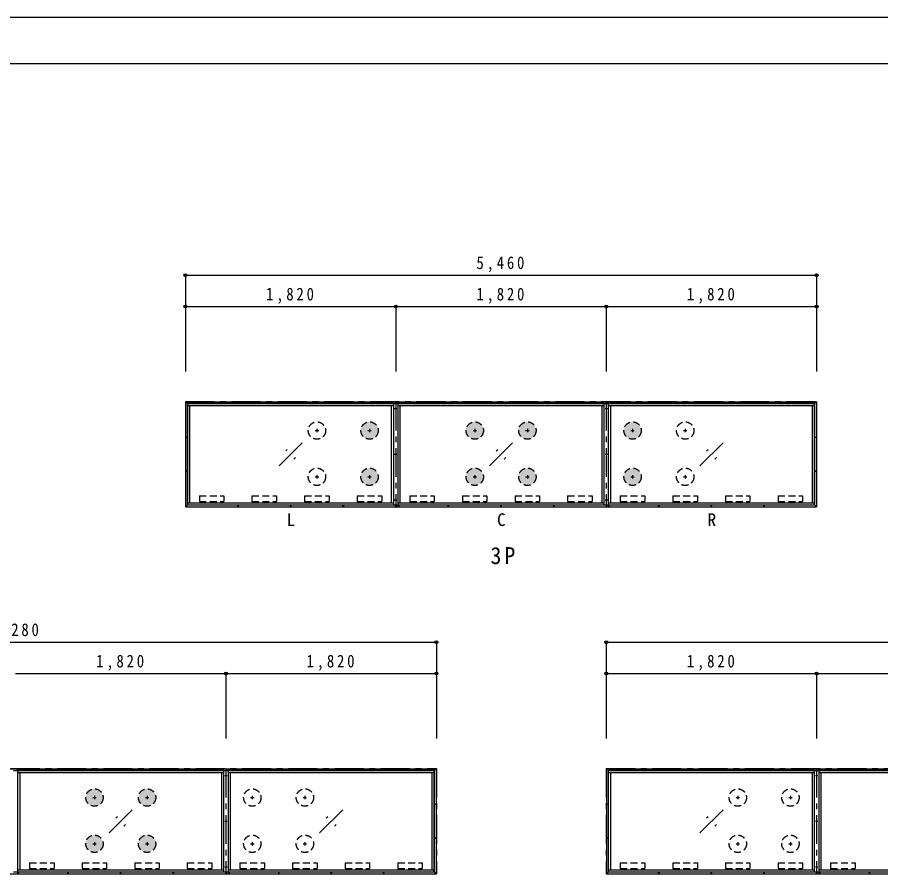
# Model space of a CAD drawing. Units: millimetres at full size, sheet at 1:50. Extents: x -8818 to 11382, y -6635 to 7415.
# Drawn here: x -3564 to 3904, y -24 to 7415 of the extents above; entities that cross this region are included whole.
import ezdxf
from ezdxf.enums import TextEntityAlignment as Align

# ---------------------------------------------------------------- set-up
doc = ezdxf.new("R2010")
doc.units = ezdxf.units.MM
doc.header["$LTSCALE"] = 50
doc.header["$PDMODE"] = 32
doc.header["$PDSIZE"] = 25
doc.linetypes.add('CHAIN1', pattern=[8, 5, -1, 1, -1])
doc.linetypes.add('DASHED1', pattern=[1.8, 1.2, -0.6])
doc.layers.add('0-0', color=7, linetype='Continuous')
doc.layers.add('F-0', color=2, linetype='Continuous')
doc.styles.add('ＭＳ ゴシック', font='')
doc.styles.get('ＭＳ ゴシック').set_extended_font_data('MS Gothic')

msp = doc.modelspace()

# ---------------------------------------------------------------- hatches: boundary and pattern name
at = {"layer": '0-0'}
for points in [[(-442.28, 3842.01, 1), (-592.28, 3842.01, 1)], [(467.72, 3842.01, 1), (317.72, 3842.01, 1)], [(922.72, 3842.01, 1), (772.72, 3842.01, 1)], [(1832.72, 3842.01, 1), (1682.72, 3842.01, 1)], [(-442.28, 3442.01, 1), (-592.28, 3442.01, 1)], [(467.72, 3442.01, 1), (317.72, 3442.01, 1)], [(922.72, 3442.01, 1), (772.72, 3442.01, 1)], [(1832.72, 3442.01, 1), (1682.72, 3442.01, 1)], [(-2821.43, 669.29, 1), (-2971.43, 669.29, 1)], [(-2366.43, 669.29, 1), (-2516.43, 669.29, 1)], [(-2821.43, 269.29, 1), (-2971.43, 269.29, 1)], [(-2366.43, 269.29, 1), (-2516.43, 269.29, 1)]]:
    msp.add_hatch(color=256, dxfattribs=at).paths.add_polyline_path(points)

# ---------------------------------------------------------------- linework, layer by layer
at = {"layer": '0-0', "color": 4}
for p, q in [((-2110.28, 5184.75), (3349.72, 5184.75)), ((-2110.28, 5184.75), (-2110.28, 4352.53)), ((3349.72, 5184.75), (3349.72, 4352.53)), ((-2110.28, 4913.41), (-290.28, 4913.41)), ((-2110.28, 4913.41), (-2110.28, 4352.53)), ((-290.28, 4913.41), (-290.28, 4352.53)), ((-290.28, 4913.41), (1529.72, 4913.41)), ((1529.72, 4913.41), (1529.72, 4352.53)), ((1529.72, 4913.41), (3349.72, 4913.41)), ((3349.72, 4913.41), (3349.72, 4352.53)), ((-2109.28, 4091.01), (-2109.28, 3183.01)), ((-2109.28, 4091.01), (-272.28, 4091.01)), ((-272.28, 4073.01), (-272.28, 4091.01)), ((1547.72, 4073.01), (1547.72, 4091.01)), ((-1300.28, 3537.01), (-1100.28, 3737.01)), ((519.72, 3537.01), (719.72, 3737.01)), ((2339.72, 3537.01), (2539.72, 3737.01)), ((-1242.71, 3665.3), (-1228.56, 3679.44)), ((577.29, 3665.3), (591.44, 3679.44)), ((2397.29, 3665.3), (2411.44, 3679.44)), ((-1172, 3594.59), (-1157.85, 3608.73)), ((648, 3594.59), (662.15, 3608.73)), ((2468, 3594.59), (2482.15, 3608.73)), ((-2109.28, 3183.01), (-272.28, 3183.01)), ((-272.28, 3201.01), (-272.28, 3183.01)), ((1547.72, 3201.01), (1547.72, 3183.01)), ((1547.72, 3183.01), (3348.72, 3183.01)), ((-7219.43, 2012.03), (60.57, 2012.03)), ((60.57, 2012.03), (60.57, 1179.81)), ((1529.72, 2012.03), (1529.72, 1179.81)), ((1529.72, 2012.03), (10629.72, 2012.03)), ((1529.72, 2012.03), (1529.72, 1179.81)), ((-3579.43, 1740.69), (-1759.43, 1740.69)), ((-1759.43, 1740.69), (-1759.43, 1179.81)), ((-1759.43, 1740.69), (60.57, 1740.69)), ((60.57, 1740.69), (60.57, 1179.81)), ((1529.72, 1740.69), (3349.72, 1740.69)), ((1529.72, 1740.69), (1529.72, 1179.81)), ((3349.72, 1740.69), (3349.72, 1179.81)), ((3349.72, 1740.69), (5169.72, 1740.69)), ((-3561.43, 900.29), (-3561.43, 918.29)), ((-1741.43, 900.29), (-1741.43, 918.29)), ((-1741.43, 902.79), (-1741.43, 918.29)), ((1530.72, 918.29), (1530.72, 10.29)), ((1530.72, 918.29), (3367.72, 918.29)), ((3367.72, 900.29), (3367.72, 918.29)), ((-2769.43, 364.29), (-2569.43, 564.29)), ((-949.43, 364.29), (-749.43, 564.29)), ((2339.72, 364.29), (2539.72, 564.29)), ((-2711.86, 492.57), (-2697.71, 506.72)), ((-891.86, 492.57), (-877.71, 506.72)), ((2397.29, 492.57), (2411.44, 506.72)), ((-2641.15, 421.86), (-2627, 436)), ((-821.15, 421.86), (-807, 436)), ((2468, 421.86), (2482.15, 436)), ((-3561.43, 28.29), (-3561.43, 10.29)), ((-3561.43, 25.79), (-3561.43, 10.29)), ((-3561.43, 10.29), (-1741.43, 10.29)), ((-1741.43, 28.29), (-1741.43, 10.29)), ((-1741.43, 25.79), (-1741.43, 10.29)), ((-1741.43, 10.29), (59.57, 10.29)), ((1530.72, 10.29), (3367.72, 10.29)), ((3367.72, 28.29), (3367.72, 10.29))]:
    msp.add_line(p, q, dxfattribs=at)
at = {"layer": '0-0', "color": 3, "linetype": 'CHAIN1'}
for p, q in [((-2110.28, 4092.01), (-2110.28, 3182.01)), ((-290.28, 4091.01), (-290.28, 3183.01)), ((1529.72, 4091.01), (1529.72, 3183.01)), ((-2110.28, 3182.01), (3349.72, 3182.01)), ((-7219.43, 919.29), (60.57, 919.29)), ((-1759.43, 918.29), (-1759.43, 10.29)), ((60.57, 919.29), (60.57, 9.29)), ((1529.72, 919.29), (1529.72, 9.29)), ((1529.72, 919.29), (10629.72, 919.29)), ((3349.72, 918.29), (3349.72, 10.29)), ((1529.72, 9.29), (10629.72, 9.29))]:
    msp.add_line(p, q, dxfattribs=at)
at = {"layer": '0-0'}
for p, q in [((-2093.78, 4075.51), (-2093.78, 3198.51)), ((-308.28, 4075.51), (-2093.78, 4075.51)), ((-2092.28, 4075.51), (-2092.28, 3198.51)), ((-308.28, 4074.01), (-2092.28, 4074.01)), ((-308.28, 4056.01), (-2092.28, 4056.01)), ((-2074.28, 4056.01), (-2074.28, 3218.01)), ((-326.28, 3218.01), (-326.28, 4056.01)), ((-308.28, 3198.51), (-308.28, 4075.51)), ((-272.28, 4073.01), (-308.28, 4073.01)), ((-290.28, 4091.01), (164.72, 4091.01)), ((1511.72, 4074.01), (-272.28, 4074.01)), ((-272.28, 4073.01), (-272.28, 3201.01)), ((1511.72, 4056.01), (-272.28, 4056.01)), ((-254.28, 4056.01), (-254.28, 3218.01)), ((1493.72, 3218.01), (1493.72, 4056.01)), ((1511.72, 3198.51), (1511.72, 4075.51)), ((1547.72, 4073.01), (1511.72, 4073.01)), ((3331.72, 4074.01), (1547.72, 4074.01)), ((1547.72, 4073.01), (1547.72, 3201.01)), ((3333.22, 4056.01), (1547.72, 4056.01)), ((1565.72, 4056.01), (1565.72, 3218.01)), ((3313.72, 3218.01), (3313.72, 4056.01)), ((3331.72, 3198.51), (3331.72, 4075.51)), ((-2092.28, 3218.01), (-308.28, 3218.01)), ((-272.28, 3218.01), (1511.72, 3218.01)), ((1547.72, 3218.01), (3333.22, 3218.01)), ((-2093.78, 3198.51), (-308.28, 3198.51)), ((-2092.28, 3200.01), (-308.28, 3200.01)), ((-308.28, 3201.01), (-272.28, 3201.01)), ((-272.28, 3200.01), (1511.72, 3200.01)), ((1511.72, 3201.01), (1547.72, 3201.01)), ((1547.72, 3200.01), (3331.72, 3200.01)), ((-3561.43, 900.29), (-3597.43, 900.29)), ((-1777.43, 901.29), (-3561.43, 901.29)), ((-3561.43, 900.29), (-3561.43, 28.29)), ((-1777.43, 25.79), (-1777.43, 902.79)), ((-1741.43, 900.29), (-1777.43, 900.29)), ((-1741.43, 902.79), (-1741.43, 25.79)), ((42.57, 901.29), (-1741.43, 901.29)), ((-1741.43, 900.29), (-1741.43, 28.29)), ((42.57, 25.79), (42.57, 902.79)), ((1546.22, 902.79), (1546.22, 25.79)), ((3331.72, 902.79), (1546.22, 902.79)), ((1547.72, 902.79), (1547.72, 25.79)), ((3331.72, 901.29), (1547.72, 901.29)), ((3331.72, 25.79), (3331.72, 902.79)), ((3367.72, 900.29), (3331.72, 900.29)), ((3349.72, 918.29), (3804.72, 918.29)), ((5151.72, 901.29), (3367.72, 901.29)), ((3367.72, 900.29), (3367.72, 28.29)), ((-1777.43, 883.29), (-3561.43, 883.29)), ((-3543.43, 883.29), (-3543.43, 45.29)), ((-1795.43, 45.29), (-1795.43, 883.29)), ((44.07, 883.29), (-1741.43, 883.29)), ((-1723.43, 883.29), (-1723.43, 45.29)), ((24.57, 45.29), (24.57, 883.29)), ((3331.72, 883.29), (1546.22, 883.29)), ((1565.72, 883.29), (1565.72, 45.29)), ((3313.72, 45.29), (3313.72, 883.29)), ((5151.72, 883.29), (3367.72, 883.29)), ((3385.72, 883.29), (3385.72, 45.29)), ((-3597.43, 28.29), (-3561.43, 28.29)), ((-3561.43, 45.29), (-1777.43, 45.29)), ((-3561.43, 27.29), (-1777.43, 27.29)), ((-1777.43, 28.29), (-1741.43, 28.29)), ((-1741.43, 45.29), (44.07, 45.29)), ((-1741.43, 27.29), (42.57, 27.29)), ((1546.22, 45.29), (3331.72, 45.29)), ((1546.22, 25.79), (3331.72, 25.79)), ((1547.72, 27.29), (3331.72, 27.29)), ((3331.72, 28.29), (3367.72, 28.29)), ((3367.72, 45.29), (5151.72, 45.29)), ((3367.72, 27.29), (5151.72, 27.29))]:
    msp.add_line(p, q, dxfattribs=at)
at = {"layer": '0-0', "color": 4, "linetype": 'CHAIN1'}
for p, q in [((-290.28, 4042.01), (-290.28, 4022.01)), ((1529.72, 4042.01), (1529.72, 4022.01)), ((-300.28, 4032.01), (-280.28, 4032.01)), ((1519.72, 4032.01), (1539.72, 4032.01)), ((-987.28, 3842.01), (-957.28, 3842.01)), ((-972.28, 3857.01), (-972.28, 3827.01)), ((-532.28, 3842.01), (-502.28, 3842.01)), ((-517.28, 3857.01), (-517.28, 3827.01)), ((377.72, 3842.01), (407.72, 3842.01)), ((392.72, 3857.01), (392.72, 3827.01)), ((832.72, 3842.01), (862.72, 3842.01)), ((847.72, 3857.01), (847.72, 3827.01)), ((1742.72, 3842.01), (1772.72, 3842.01)), ((1757.72, 3857.01), (1757.72, 3827.01)), ((2197.72, 3842.01), (2227.72, 3842.01)), ((2212.72, 3857.01), (2212.72, 3827.01)), ((-300.28, 3637.01), (-280.28, 3637.01)), ((-290.28, 3647.01), (-290.28, 3627.01)), ((1519.72, 3637.01), (1539.72, 3637.01)), ((1529.72, 3647.01), (1529.72, 3627.01)), ((-987.28, 3442.01), (-957.28, 3442.01)), ((-972.28, 3457.01), (-972.28, 3427.01)), ((-532.28, 3442.01), (-502.28, 3442.01)), ((-517.28, 3457.01), (-517.28, 3427.01)), ((377.72, 3442.01), (407.72, 3442.01)), ((392.72, 3457.01), (392.72, 3427.01)), ((832.72, 3442.01), (862.72, 3442.01)), ((847.72, 3457.01), (847.72, 3427.01)), ((1742.72, 3442.01), (1772.72, 3442.01)), ((1757.72, 3457.01), (1757.72, 3427.01)), ((2197.72, 3442.01), (2227.72, 3442.01)), ((2212.72, 3457.01), (2212.72, 3427.01)), ((-300.28, 3242.01), (-280.28, 3242.01)), ((-290.28, 3252.01), (-290.28, 3232.01)), ((1519.72, 3242.01), (1539.72, 3242.01)), ((1529.72, 3252.01), (1529.72, 3232.01)), ((-1769.43, 859.29), (-1749.43, 859.29)), ((-1759.43, 869.29), (-1759.43, 849.29)), ((3339.72, 859.29), (3359.72, 859.29)), ((3349.72, 869.29), (3349.72, 849.29)), ((-2896.43, 684.29), (-2896.43, 654.29)), ((-2441.43, 684.29), (-2441.43, 654.29)), ((-1531.43, 684.29), (-1531.43, 654.29)), ((-1076.43, 684.29), (-1076.43, 654.29)), ((2667.72, 684.29), (2667.72, 654.29)), ((3122.72, 684.29), (3122.72, 654.29)), ((-2911.43, 669.29), (-2881.43, 669.29)), ((-2456.43, 669.29), (-2426.43, 669.29)), ((-1546.43, 669.29), (-1516.43, 669.29)), ((-1091.43, 669.29), (-1061.43, 669.29)), ((2652.72, 669.29), (2682.72, 669.29)), ((3107.72, 669.29), (3137.72, 669.29)), ((-1769.43, 464.29), (-1749.43, 464.29)), ((-1759.43, 474.29), (-1759.43, 454.29)), ((3339.72, 464.29), (3359.72, 464.29)), ((3349.72, 474.29), (3349.72, 454.29)), ((-2911.43, 269.29), (-2881.43, 269.29)), ((-2896.43, 284.29), (-2896.43, 254.29)), ((-2456.43, 269.29), (-2426.43, 269.29)), ((-2441.43, 284.29), (-2441.43, 254.29)), ((-1546.43, 269.29), (-1516.43, 269.29)), ((-1531.43, 284.29), (-1531.43, 254.29)), ((-1091.43, 269.29), (-1061.43, 269.29)), ((-1076.43, 284.29), (-1076.43, 254.29)), ((2652.72, 269.29), (2682.72, 269.29)), ((2667.72, 284.29), (2667.72, 254.29)), ((3107.72, 269.29), (3137.72, 269.29)), ((3122.72, 284.29), (3122.72, 254.29)), ((-1759.43, 79.29), (-1759.43, 59.29)), ((3349.72, 79.29), (3349.72, 59.29)), ((-1769.43, 69.29), (-1749.43, 69.29)), ((3339.72, 69.29), (3359.72, 69.29))]:
    msp.add_line(p, q, dxfattribs=at)
at = {"layer": '0-0', "linetype": 'DASHED1'}
for p, q in [((-1989.28, 3278.01), (-1777.28, 3278.01)), ((-1989.28, 3278.01), (-1989.28, 3228.01)), ((-1989.28, 3228.01), (-1777.28, 3228.01)), ((-1777.28, 3278.01), (-1777.28, 3228.01)), ((-1534.28, 3278.01), (-1534.28, 3228.01)), ((-1534.28, 3278.01), (-1322.28, 3278.01)), ((-1534.28, 3228.01), (-1322.28, 3228.01)), ((-1322.28, 3278.01), (-1322.28, 3228.01)), ((-1079.28, 3278.01), (-1079.28, 3228.01)), ((-1079.28, 3278.01), (-867.28, 3278.01)), ((-1079.28, 3228.01), (-867.28, 3228.01)), ((-867.28, 3278.01), (-867.28, 3228.01)), ((-624.28, 3278.01), (-624.28, 3228.01)), ((-624.28, 3278.01), (-412.28, 3278.01)), ((-624.28, 3228.01), (-412.28, 3228.01)), ((-412.28, 3278.01), (-412.28, 3228.01)), ((-169.28, 3278.01), (-169.28, 3228.01)), ((-169.28, 3278.01), (42.72, 3278.01)), ((-169.28, 3228.01), (42.72, 3228.01)), ((42.72, 3278.01), (42.72, 3228.01)), ((285.72, 3278.01), (285.72, 3228.01)), ((285.72, 3278.01), (497.72, 3278.01)), ((285.72, 3228.01), (497.72, 3228.01)), ((497.72, 3278.01), (497.72, 3228.01)), ((740.72, 3278.01), (740.72, 3228.01)), ((740.72, 3278.01), (952.72, 3278.01)), ((740.72, 3228.01), (952.72, 3228.01)), ((952.72, 3278.01), (952.72, 3228.01)), ((1195.72, 3278.01), (1195.72, 3228.01)), ((1195.72, 3278.01), (1407.72, 3278.01)), ((1195.72, 3228.01), (1407.72, 3228.01)), ((1407.72, 3278.01), (1407.72, 3228.01)), ((1650.72, 3278.01), (1650.72, 3228.01)), ((1650.72, 3278.01), (1862.72, 3278.01)), ((1650.72, 3228.01), (1862.72, 3228.01)), ((1862.72, 3278.01), (1862.72, 3228.01)), ((2105.72, 3278.01), (2105.72, 3228.01)), ((2105.72, 3278.01), (2317.72, 3278.01)), ((2105.72, 3228.01), (2317.72, 3228.01)), ((2317.72, 3278.01), (2317.72, 3228.01)), ((2560.72, 3278.01), (2560.72, 3228.01)), ((2560.72, 3278.01), (2772.72, 3278.01)), ((2560.72, 3228.01), (2772.72, 3228.01)), ((2772.72, 3278.01), (2772.72, 3228.01)), ((3015.72, 3278.01), (3015.72, 3228.01)), ((3015.72, 3278.01), (3227.72, 3278.01)), ((3015.72, 3228.01), (3227.72, 3228.01)), ((3227.72, 3278.01), (3227.72, 3228.01)), ((-3458.43, 105.29), (-3458.43, 55.29)), ((-3458.43, 105.29), (-3246.43, 105.29)), ((-3246.43, 105.29), (-3246.43, 55.29)), ((-3003.43, 105.29), (-3003.43, 55.29)), ((-3003.43, 105.29), (-2791.43, 105.29)), ((-2791.43, 105.29), (-2791.43, 55.29)), ((-2548.43, 105.29), (-2548.43, 55.29)), ((-2548.43, 105.29), (-2336.43, 105.29)), ((-2336.43, 105.29), (-2336.43, 55.29)), ((-2093.43, 105.29), (-2093.43, 55.29)), ((-2093.43, 105.29), (-1881.43, 105.29)), ((-1881.43, 105.29), (-1881.43, 55.29)), ((-1638.43, 105.29), (-1638.43, 55.29)), ((-1638.43, 105.29), (-1426.43, 105.29)), ((-1426.43, 105.29), (-1426.43, 55.29)), ((-1183.43, 105.29), (-1183.43, 55.29)), ((-1183.43, 105.29), (-971.43, 105.29)), ((-971.43, 105.29), (-971.43, 55.29)), ((-728.43, 105.29), (-728.43, 55.29)), ((-728.43, 105.29), (-516.43, 105.29)), ((-516.43, 105.29), (-516.43, 55.29)), ((-273.43, 105.29), (-273.43, 55.29)), ((-273.43, 105.29), (-61.43, 105.29)), ((-61.43, 105.29), (-61.43, 55.29)), ((1650.72, 105.29), (1862.72, 105.29)), ((1650.72, 105.29), (1650.72, 55.29)), ((1862.72, 105.29), (1862.72, 55.29)), ((2105.72, 105.29), (2105.72, 55.29)), ((2105.72, 105.29), (2317.72, 105.29)), ((2317.72, 105.29), (2317.72, 55.29)), ((2560.72, 105.29), (2560.72, 55.29)), ((2560.72, 105.29), (2772.72, 105.29)), ((2772.72, 105.29), (2772.72, 55.29)), ((3015.72, 105.29), (3015.72, 55.29)), ((3015.72, 105.29), (3227.72, 105.29)), ((3227.72, 105.29), (3227.72, 55.29)), ((3470.72, 105.29), (3470.72, 55.29)), ((3470.72, 105.29), (3682.72, 105.29)), ((3682.72, 105.29), (3682.72, 55.29)), ((-3458.43, 55.29), (-3246.43, 55.29)), ((-3003.43, 55.29), (-2791.43, 55.29)), ((-2548.43, 55.29), (-2336.43, 55.29)), ((-2093.43, 55.29), (-1881.43, 55.29)), ((-1638.43, 55.29), (-1426.43, 55.29)), ((-1183.43, 55.29), (-971.43, 55.29)), ((-728.43, 55.29), (-516.43, 55.29)), ((-273.43, 55.29), (-61.43, 55.29)), ((1650.72, 55.29), (1862.72, 55.29)), ((2105.72, 55.29), (2317.72, 55.29)), ((2560.72, 55.29), (2772.72, 55.29)), ((3015.72, 55.29), (3227.72, 55.29)), ((3470.72, 55.29), (3682.72, 55.29))]:
    msp.add_line(p, q, dxfattribs=at)
at = {"layer": '0-0', "color": 3, "linetype": 'CHAIN1'}
for points in [[(-2110.28, 4092.01), (3349.72, 4092.01), (3349.72, 3182.01)], [(-7219.43, 919.29), (-7219.43, 9.29), (60.57, 9.29)]]:
    msp.add_lwpolyline(points, dxfattribs=at)
at = {"layer": '0-0', "color": 4}
for points in [[(-272.28, 4075.51), (-272.28, 4091.01), (1547.72, 4091.01)], [(1547.72, 4091.01), (3348.72, 4091.01), (3348.72, 3183.01)], [(-272.28, 3198.51), (-272.28, 3183.01), (1547.72, 3183.01)], [(-5381.43, 902.79), (-5381.43, 918.29), (-3561.43, 918.29)], [(-3561.43, 902.79), (-3561.43, 918.29), (-1741.43, 918.29)], [(-1741.43, 918.29), (59.57, 918.29), (59.57, 10.29)], [(3367.72, 902.79), (3367.72, 918.29), (5187.72, 918.29)], [(-5381.43, 25.79), (-5381.43, 10.29), (-3561.43, 10.29)], [(3367.72, 25.79), (3367.72, 10.29), (5187.72, 10.29)]]:
    msp.add_lwpolyline(points, dxfattribs=at)
at = {"layer": '0-0'}
for points in [[(1511.72, 4075.51), (-272.28, 4075.51), (-272.28, 3198.51), (1511.72, 3198.51)], [(1547.72, 3198.51), (3333.22, 3198.51), (3333.22, 4075.51), (1547.72, 4075.51)], [(-1777.43, 902.79), (-3561.43, 902.79), (-3561.43, 25.79), (-1777.43, 25.79)], [(-1741.43, 25.79), (44.07, 25.79), (44.07, 902.79), (-1741.43, 902.79)], [(5151.72, 902.79), (3367.72, 902.79), (3367.72, 25.79), (5151.72, 25.79)]]:
    msp.add_lwpolyline(points, dxfattribs=at)
at = {"layer": '0-0', "color": 4}
for centre in [(-2101.28, 4083.01), (-1655.28, 4083.01), (-1200.28, 4083.01), (-745.28, 4083.01), (-290.28, 4083.01), (-265.28, 4083.01), (164.72, 4083.01), (619.72, 4083.01), (1074.72, 4083.01), (1529.72, 4083.01), (1554.72, 4083.01), (1984.72, 4083.01), (2439.72, 4083.01), (2894.72, 4083.01), (3340.72, 4083.01), (-2101.28, 3783.01), (3340.72, 3783.01), (-2101.28, 3491.01), (3340.72, 3491.01), (-2101.28, 3191.01), (-1655.28, 3191.01), (-1200.28, 3191.01), (-745.28, 3191.01), (-290.28, 3191.01), (-265.28, 3191.01), (164.72, 3191.01), (619.72, 3191.01), (1074.72, 3191.01), (1529.72, 3191.01), (1554.72, 3191.01), (1984.72, 3191.01), (2439.72, 3191.01), (2894.72, 3191.01), (3340.72, 3191.01), (-3554.43, 910.29), (-3124.43, 910.29), (-2669.43, 910.29), (-2214.43, 910.29), (-1759.43, 910.29), (-1734.43, 910.29), (-1304.43, 910.29), (-849.43, 910.29), (-394.43, 910.29), (51.57, 910.29), (1538.72, 910.29), (1984.72, 910.29), (2439.72, 910.29), (2894.72, 910.29), (3349.72, 910.29), (3374.72, 910.29), (3804.72, 910.29), (51.57, 610.29), (1538.72, 610.29), (51.57, 318.29), (1538.72, 318.29), (-3554.43, 18.29), (-3124.43, 18.29), (-2669.43, 18.29), (-2214.43, 18.29), (-1759.43, 18.29), (-1734.43, 18.29), (-1304.43, 18.29), (-849.43, 18.29), (-394.43, 18.29), (51.57, 18.29), (1538.72, 18.29), (1984.72, 18.29), (2439.72, 18.29), (2894.72, 18.29), (3349.72, 18.29), (3374.72, 18.29), (3804.72, 18.29)]:
    msp.add_circle(centre, 2.5, dxfattribs=at)
at = {"layer": '0-0'}
for centre in [(-290.28, 4032.01), (1529.72, 4032.01), (-290.28, 3637.01), (1529.72, 3637.01), (-290.28, 3242.01), (1529.72, 3242.01), (-1759.43, 859.29), (3349.72, 859.29), (-1759.43, 464.29), (3349.72, 464.29), (-1759.43, 69.29), (3349.72, 69.29)]:
    msp.add_circle(centre, 3.5, dxfattribs=at)
at = {"layer": '0-0', "linetype": 'DASHED1'}
for centre in [(-972.28, 3842.01), (-517.28, 3842.01), (392.72, 3842.01), (847.72, 3842.01), (1757.72, 3842.01), (2212.72, 3842.01), (-972.28, 3442.01), (-517.28, 3442.01), (392.72, 3442.01), (847.72, 3442.01), (1757.72, 3442.01), (2212.72, 3442.01), (-2896.43, 669.29), (-2441.43, 669.29), (-1531.43, 669.29), (-1076.43, 669.29), (2667.72, 669.29), (3122.72, 669.29), (-2896.43, 269.29), (-2441.43, 269.29), (-1531.43, 269.29), (-1076.43, 269.29), (2667.72, 269.29), (3122.72, 269.29)]:
    msp.add_circle(centre, 75, dxfattribs=at)
at = {"layer": '0-0', "color": 5}
for p in [(-2110.28, 5184.75), (3349.72, 5184.75), (-2110.28, 4913.41), (-290.28, 4913.41), (1529.72, 4913.41), (3349.72, 4913.41), (60.57, 2012.03), (1529.72, 2012.03), (-1759.43, 1740.69), (60.57, 1740.69), (1529.72, 1740.69), (3349.72, 1740.69)]:
    msp.add_point(p, dxfattribs=at)
at = {"layer": 'F-0', "color": 5}
msp.add_line((-8817.96, 7014.68), (11382.04, 7014.68), dxfattribs=at)
msp.add_lwpolyline([(-8817.96, -6635.32), (-8817.96, 7414.68), (11382.04, 7414.68)], dxfattribs=at)

# ---------------------------------------------------------------- texts
at = {"layer": '0-0', "style": 'ＭＳ ゴシック'}
for s, p in [('L', (-1234.56, 2983.43)), ('C', (585.44, 2983.43)), ('R', (2405.44, 2983.43))]:
    msp.add_text(s, height=110, dxfattribs=at).set_placement(p, align=Align.BOTTOM_LEFT)
at = {"layer": '0-0', "attachment_point": 7, "style": 'ＭＳ ゴシック'}
for s, insert, char_height in [('\\T1.38;\\W0.85;5,460', (407.22, 5209.75), 110), ('\\T1.38;\\W0.85;1,820', (-1412.78, 4938.41), 110), ('\\T1.38;\\W0.85;1,820', (407.22, 4938.41), 110), ('\\T1.38;\\W0.85;1,820', (2227.22, 4938.41), 110), ('\\T1.27;\\W0.95;3P', (528.4, 2685.45), 146.6), ('\\T1.38;\\W0.85;7,280', (-3791.93, 2037.03), 110), ('\\T1.38;\\W0.85;1,820', (-2881.93, 1765.69), 110), ('\\T1.38;\\W0.85;1,820', (-1061.93, 1765.69), 110), ('\\T1.38;\\W0.85;1,820', (2227.22, 1765.69), 110)]:
    msp.add_mtext(s, dxfattribs=dict(at, insert=insert, char_height=char_height))

doc.saveas('drawing.dxf')
